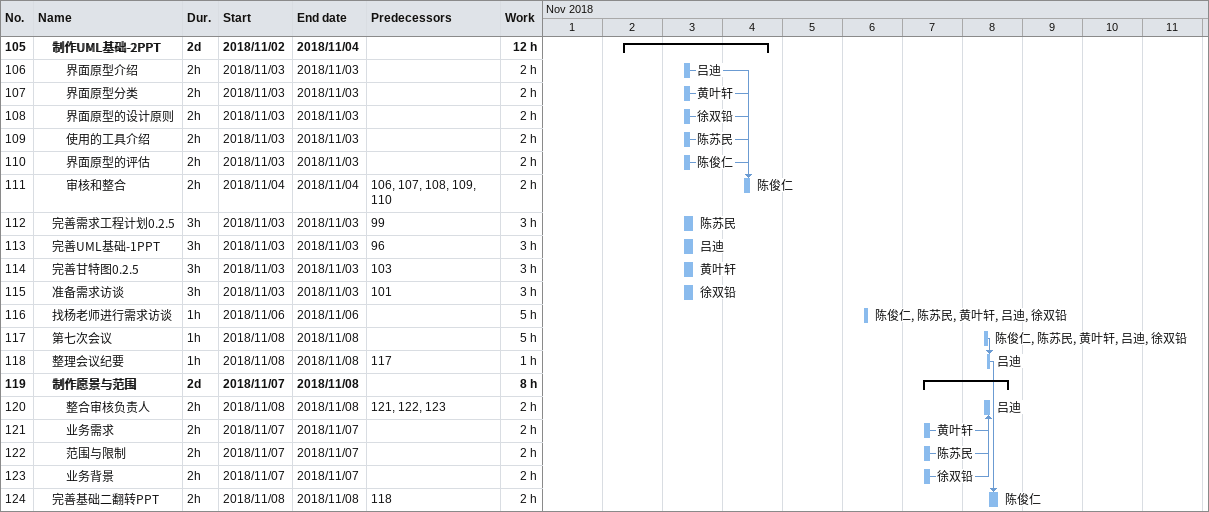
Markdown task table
| ID | Level | Task | Duration | Start | Finish | Predecessors | Resources | Work (h) |
|---|---|---|---|---|---|---|---|---|
| 105 | 2 | **制作UML基础-2PPT** | 2d | 2018-11-02 | 2018-11-04 |  |  | 12 |
| 106 | 3 | 界面原型介绍 | 2h | 2018-11-03 | 2018-11-03 |  | 吕迪 | 2 |
| 107 | 3 | 界面原型分类 | 2h | 2018-11-03 | 2018-11-03 |  | 黄叶轩 | 2 |
| 108 | 3 | 界面原型的设计原则 | 2h | 2018-11-03 | 2018-11-03 |  | 徐双铅 | 2 |
| 109 | 3 | 使用的工具介绍 | 2h | 2018-11-03 | 2018-11-03 |  | 陈苏民 | 2 |
| 110 | 3 | 界面原型的评估 | 2h | 2018-11-03 | 2018-11-03 |  | 陈俊仁 | 2 |
| 111 | 3 | 审核和整合 | 2h | 2018-11-04 | 2018-11-04 | 106, 107, 108, 109, 110 | 陈俊仁 | 2 |
| 112 | 2 | 完善需求工程计划0.2.5 | 3h | 2018-11-03 | 2018-11-03 | 99 | 陈苏民 | 3 |
| 113 | 2 | 完善UML基础-1PPT | 3h | 2018-11-03 | 2018-11-03 | 96 | 吕迪 | 3 |
| 114 | 2 | 完善甘特图0.2.5 | 3h | 2018-11-03 | 2018-11-03 | 103 | 黄叶轩 | 3 |
| 115 | 2 | 准备需求访谈 | 3h | 2018-11-03 | 2018-11-03 | 101 | 徐双铅 | 3 |
| 116 | 2 | 找杨老师进行需求访谈 | 1h | 2018-11-06 | 2018-11-06 |  | 陈俊仁, 陈苏民, 黄叶轩, 吕迪, 徐双铅 | 5 |
| 117 | 2 | 第七次会议 | 1h | 2018-11-08 | 2018-11-08 |  | 陈俊仁, 陈苏民, 黄叶轩, 吕迪, 徐双铅 | 5 |
| 118 | 2 | 整理会议纪要 | 1h | 2018-11-08 | 2018-11-08 | 117 | 吕迪 | 1 |
| 119 | 2 | **制作愿景与范围** | 2d | 2018-11-07 | 2018-11-08 |  |  | 8 |
| 120 | 3 | 整合审核负责人 | 2h | 2018-11-08 | 2018-11-08 | 121, 122, 123 | 吕迪 | 2 |
| 121 | 3 | 业务需求 | 2h | 2018-11-07 | 2018-11-07 |  | 黄叶轩 | 2 |
| 122 | 3 | 范围与限制 | 2h | 2018-11-07 | 2018-11-07 |  | 陈苏民 | 2 |
| 123 | 3 | 业务背景 | 2h | 2018-11-07 | 2018-11-07 |  | 徐双铅 | 2 |
| 124 | 2 | 完善基础二翻转PPT | 2h | 2018-11-08 | 2018-11-08 | 118 | 陈俊仁 | 2 |
